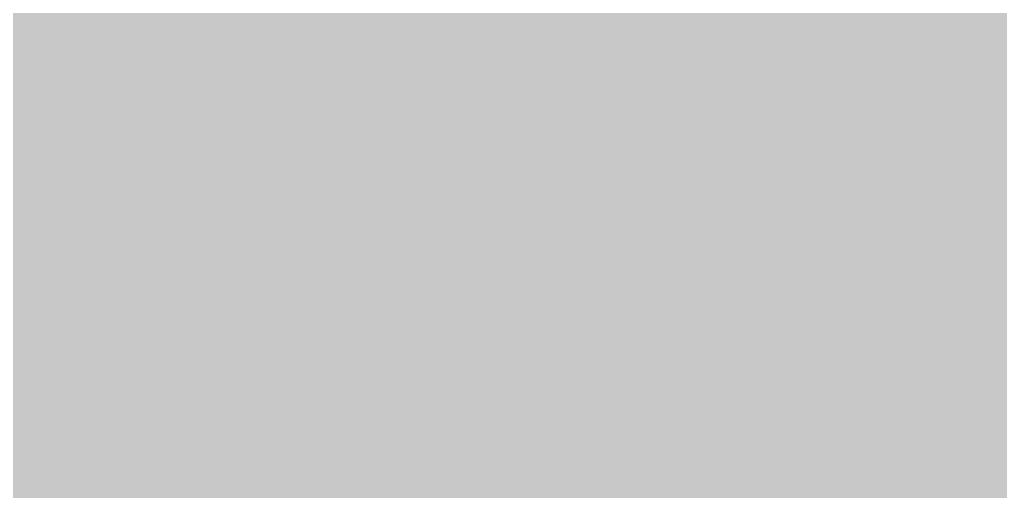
# Model space of a CAD drawing. Extents: x -0.03 to 1.01, y -0.03 to 0.51.
# Drawn here: x 0.1750997 to 0.1751709, y 0.4140407 to 0.4140749 of the extents above; entities that cross this region are included whole.
import ezdxf

# ---------------------------------------------------------------- set-up
doc = ezdxf.new("R2010")
doc.units = 0
doc.layers.get('0').update_dxf_attribs({"linetype": 'CONTINUOUS'})

msp = doc.modelspace()

# ---------------------------------------------------------------- linework, layer by layer
at = {"color": 7, "const_width": 0.039165374}
for points in [[(0.193799386, 0.435291424), (0.195427953, 0.430759441), (0.195427953, 0.430759441), (0.195427953, 0.430759441), (0.195517133, 0.430511299), (0.195603607, 0.430259547), (0.195687374, 0.430004186), (0.195768434, 0.429745215), (0.195846787, 0.429482636), (0.195922433, 0.429216447), (0.195995371, 0.428946648), (0.195995371, 0.428946648), (0.195995371, 0.428946648), (0.195995371, 0.428946648), (0.196062445, 0.429206822), (0.196133128, 0.42946519), (0.19620742, 0.429721755), (0.196285322, 0.429976514), (0.196366833, 0.430229469), (0.196451954, 0.430480619), (0.196540683, 0.430729965), (0.196540683, 0.430729965), (0.198213464, 0.435291424)], [(0.156511855, 0.415041198), (0.155384387, 0.418033044), (0.155384387, 0.418033044), (0.155384387, 0.418033044), (0.155242419, 0.418412627), (0.15511128, 0.418772358), (0.154990968, 0.419112238), (0.154881485, 0.419432266), (0.154782829, 0.419732443), (0.154695002, 0.420012769), (0.154618003, 0.420273243), (0.154618003, 0.420273243), (0.154618003, 0.420273243), (0.154618003, 0.420273243), (0.154555591, 0.419976676), (0.154486262, 0.419680709), (0.154410014, 0.419385345), (0.154326849, 0.419090582), (0.154236766, 0.41879642), (0.154139765, 0.41850286), (0.154035845, 0.418209902), (0.154035845, 0.418209902), (0.152849424, 0.415041198), (0.156511855, 0.415041198)], [(0.161589149, 0.435291424), (0.161589149, 0.434178693), (0.161589149, 0.434178693), (0.161589149, 0.434178693), (0.161851127, 0.434520829)], [(0.182568913, 0.435291424), (0.182568913, 0.434178693), (0.182568913, 0.434178693), (0.182568913, 0.434178693), (0.182830891, 0.434520829)], [(0.17707157, 0.398180751), (0.175944101, 0.401172596), (0.175944101, 0.401172596), (0.175944101, 0.401172596), (0.175802133, 0.401552179), (0.175670994, 0.40191191), (0.175550682, 0.40225179), (0.175441199, 0.402571818), (0.175342544, 0.402871995), (0.175254716, 0.403152321), (0.175177717, 0.403412796), (0.175177717, 0.403412796), (0.175177717, 0.403412796), (0.175177717, 0.403412796), (0.175115305, 0.403116228), (0.175045976, 0.402820262), (0.174969728, 0.402524897), (0.174886563, 0.402230134), (0.17479648, 0.401935972), (0.174699479, 0.401642412), (0.17459556, 0.401349454), (0.17459556, 0.401349454), (0.173409138, 0.398180751), (0.17707157, 0.398180751)], [(0.168361332, 0.407605799), (0.168361332, 0.418430974), (0.169569861, 0.418430974), (0.169569861, 0.417414041), (0.169569861, 0.417414041), (0.169569861, 0.417414041), (0.169694233, 0.417578492), (0.169823116, 0.417730761), (0.169956512, 0.417870849), (0.170094419, 0.417998755), (0.170236837, 0.41811448), (0.170383768, 0.418218023), (0.17053521, 0.418309384), (0.17053521, 0.418309384), (0.17053521, 0.418309384), (0.17053521, 0.418309384), (0.17069357, 0.418388564), (0.170861254, 0.418455563), (0.171038262, 0.41851038), (0.171224594, 0.418553015), (0.171420251, 0.418583469), (0.171625232, 0.418601741), (0.171839536, 0.418607832), (0.171839536, 0.418607832), (0.171839536, 0.418607832), (0.171839536, 0.418607832), (0.172121065, 0.418597305), (0.172392969, 0.418565723), (0.172655248, 0.418513087), (0.172907902, 0.418439396), (0.173150931, 0.418344651), (0.173384336, 0.418228851), (0.173608115, 0.418091996), (0.173608115, 0.418091996), (0.173608115, 0.418091996), (0.173608115, 0.418091996), (0.173819412, 0.417935968), (0.174015369, 0.417762644), (0.174195987, 0.417572025), (0.174361265, 0.417364112), (0.174511203, 0.417138904), (0.174645801, 0.416896401), (0.17476506, 0.416636604), (0.17476506, 0.416636604), (0.17476506, 0.416636604), (0.17476506, 0.416636604), (0.174868678, 0.416364474), (0.174956355, 0.416084976), (0.175028091, 0.415798108), (0.175083885, 0.415503871), (0.175123739, 0.415202265), (0.175147651, 0.414893291), (0.175155621, 0.414576947), (0.175155621, 0.414576947), (0.175155621, 0.414576947), (0.175155621, 0.414576947), (0.175146823, 0.414238646), (0.17512043, 0.41391012), (0.175076441, 0.41359137), (0.175014857, 0.413282395), (0.174935677, 0.412983196), (0.174838901, 0.412693771), (0.17472453, 0.412414122), (0.17472453, 0.412414122), (0.17472453, 0.412414122), (0.17472453, 0.412414122), (0.174593391, 0.412148535), (0.17444631, 0.411901295), (0.174283288, 0.411672402), (0.174104325, 0.411461857), (0.17390942, 0.411269659), (0.173698574, 0.411095809), (0.173471787, 0.410940307), (0.173471787, 0.410940307), (0.173471787, 0.410940307), (0.173471787, 0.410940307), (0.1732353, 0.41080443), (0.172995354, 0.410689457), (0.172751948, 0.410595389), (0.172505084, 0.410522225), (0.172254761, 0.410469964), (0.172000979, 0.410438608), (0.171743738, 0.410428156), (0.171743738, 0.410428156), (0.171743738, 0.410428156), (0.171743738, 0.410428156), (0.17155703, 0.410433871), (0.171375886, 0.410451015), (0.171200307, 0.410479589), (0.171030291, 0.410519593), (0.170865841, 0.410571026), (0.170706954, 0.410633889), (0.170553632, 0.410708181), (0.170553632, 0.410708181), (0.170553632, 0.410708181), (0.170553632, 0.410708181), (0.170406928, 0.410791196), (0.170267893, 0.410880226), (0.170136528, 0.410975272), (0.170012832, 0.411076334), (0.169896807, 0.411183411), (0.169788451, 0.411296504), (0.169687766, 0.411415612), (0.169687766, 0.411415612), (0.169687766, 0.407605799), (0.168361332, 0.407605799)], [(0.165236831, 0.401902135), (0.163917767, 0.401798968), (0.163917767, 0.401798968), (0.163917767, 0.401798968), (0.163864228, 0.402013423), (0.163804674, 0.402210433), (0.163739104, 0.402389998), (0.163667519, 0.402552117), (0.163589918, 0.402696792), (0.163506301, 0.402824021), (0.163416669, 0.402933805), (0.163416669, 0.402933805), (0.163416669, 0.402933805), (0.163416669, 0.402933805), (0.163257858, 0.403084345), (0.163088821, 0.403211725), (0.162909556, 0.403315945), (0.162720066, 0.403397005), (0.162520349, 0.403454905), (0.162310405, 0.403489644), (0.162090235, 0.403501224), (0.162090235, 0.403501224), (0.162090235, 0.403501224), (0.162090235, 0.403501224), (0.161912325, 0.403494006), (0.161740731, 0.40347235), (0.161575453, 0.403436256), (0.161416491, 0.403385725), (0.161263846, 0.403320757), (0.161117517, 0.403241352), (0.160977505, 0.403147509), (0.160977505, 0.403147509), (0.160977505, 0.403147509), (0.160977505, 0.403147509), (0.160803955, 0.403008399), (0.160641234, 0.402852144), (0.160489341, 0.402678745), (0.160348276, 0.402488202), (0.160218039, 0.402280514), (0.160098629, 0.402055682), (0.159990048, 0.401813706), (0.159990048, 0.401813706), (0.159990048, 0.401813706), (0.159990048, 0.401813706), (0.15989395, 0.401547968), (0.159811987, 0.401251851), (0.159744162, 0.400925356), (0.159690473, 0.400568482), (0.15965092, 0.40018123), (0.159625505, 0.399763598), (0.159614225, 0.399315589), (0.159614225, 0.399315589), (0.159614225, 0.399315589), (0.159614225, 0.399315589), (0.159755441, 0.399516358), (0.159905379, 0.399701788), (0.16006404, 0.399871879), (0.160231423, 0.400026629), (0.160407529, 0.40016604), (0.160592358, 0.400290111), (0.160785909, 0.400398843), (0.160785909, 0.400398843), (0.160785909, 0.400398843), (0.160785909, 0.400398843), (0.160985175, 0.400492686), (0.161187147, 0.400572091), (0.161391827, 0.40063706), (0.161599214, 0.40068759), (0.161809308, 0.400723684), (0.162022109, 0.40074534), (0.162237617, 0.400752559), (0.162237617, 0.400752559), (0.162237617, 0.400752559), (0.162237617, 0.400752559), (0.162608552, 0.400732632), (0.162963396, 0.400672852), (0.163302148, 0.400573219), (0.163624808, 0.400433733), (0.163931377, 0.400254394), (0.164221854, 0.400035201), (0.164496239, 0.399776156), (0.164496239, 0.399776156), (0.164496239, 0.399776156), (0.164496239, 0.399776156), (0.164743554, 0.399485528), (0.164952821, 0.399171591), (0.165124039, 0.398834343), (0.165257209, 0.398473784), (0.16535233, 0.398089915), (0.165409403, 0.397682736), (0.165428427, 0.397252247), (0.165428427, 0.397252247), (0.165428427, 0.397252247), (0.165428427, 0.397252247), (0.165419479, 0.396964627), (0.165392635, 0.396682873), (0.165347894, 0.396406984), (0.165285257, 0.39613696), (0.165204723, 0.395872801), (0.165106293, 0.395614507), (0.164989967, 0.395362078), (0.164989967, 0.395362078), (0.164989967, 0.395362078), (0.164989967, 0.395362078), (0.164858001, 0.395120929), (0.164712649, 0.394896473), (0.164553913, 0.39468871), (0.164381793, 0.394497641), (0.164196288, 0.394323264)], [(0.188921046, 0.390745352), (0.188921046, 0.401570526), (0.190129575, 0.401570526), (0.190129575, 0.400553593), (0.190129575, 0.400553593), (0.190129575, 0.400553593), (0.190253947, 0.400718044), (0.19038283, 0.400870313), (0.190516226, 0.401010401), (0.190654133, 0.401138307), (0.190796551, 0.401254032), (0.190943482, 0.401357575), (0.191094924, 0.401448936), (0.191094924, 0.401448936), (0.191094924, 0.401448936), (0.191094924, 0.401448936), (0.191253284, 0.401528116), (0.191420968, 0.401595115), (0.191597976, 0.401649932), (0.191784309, 0.401692567), (0.191979965, 0.401723021), (0.192184946, 0.401741293), (0.192399251, 0.401747384), (0.192399251, 0.401747384), (0.192399251, 0.401747384), (0.192399251, 0.401747384), (0.192680779, 0.401736857), (0.192952683, 0.401705275), (0.193214962, 0.401652639), (0.193467616, 0.401578948), (0.193710646, 0.401484203), (0.19394405, 0.401368403), (0.194167829, 0.401231549), (0.194167829, 0.401231549), (0.194167829, 0.401231549), (0.194167829, 0.401231549), (0.194379126, 0.40107552), (0.194575083, 0.400902196), (0.194755701, 0.400711577)], [(0.189739025, 0.427465464), (0.189739025, 0.438268531), (0.191065459, 0.438268531), (0.191065459, 0.427465464), (0.189739025, 0.427465464)], [(0.160395359, 0.427465464), (0.160395359, 0.435291424)], [(0.181375122, 0.427465464), (0.181375122, 0.435291424)], [(0.195317266, 0.427391773), (0.195339524, 0.427450725), (0.195339524, 0.427450725), (0.192369785, 0.435291424)], [(0.172488015, 0.431378444), (0.172488015, 0.431378444), (0.172488015, 0.431378444), (0.172512679, 0.431976542), (0.17258667, 0.432528621), (0.172709989, 0.433034681), (0.172882636, 0.433494722), (0.173104611, 0.433908744), (0.173375913, 0.434276747), (0.173696543, 0.43459873)], [(0.174909584, 0.433990556), (0.174701445, 0.433823473), (0.174507142, 0.433626012), (0.174507142, 0.433626012), (0.174507142, 0.433626012), (0.174507142, 0.433626012), (0.174333141, 0.433397872), (0.17418591, 0.433138751), (0.174065448, 0.43284865), (0.173971756, 0.432527569), (0.173904833, 0.432175507), (0.173864679, 0.431792465), (0.173851294, 0.431378444)], [(0.162517653, 0.433923482), (0.162337111, 0.433780763), (0.162337111, 0.433780763), (0.162337111, 0.433780763), (0.162337111, 0.433780763), (0.162173863, 0.433607364), (0.16203573, 0.433394563), (0.161922713, 0.43314236), (0.16183481, 0.432850755), (0.161772023, 0.432519748), (0.16173435, 0.432149339), (0.161721793, 0.431739528), (0.161721793, 0.431739528), (0.161721793, 0.427465464), (0.160395359, 0.427465464)], [(0.183497416, 0.433923482), (0.183316874, 0.433780763), (0.183316874, 0.433780763), (0.183316874, 0.433780763), (0.183316874, 0.433780763), (0.183153626, 0.433607364), (0.183015494, 0.433394563), (0.182902476, 0.43314236), (0.182814574, 0.432850755), (0.182751786, 0.432519748), (0.182714113, 0.432149339), (0.182701556, 0.431739528), (0.182701556, 0.431739528), (0.182701556, 0.427465464), (0.181375122, 0.427465464)], [(0.155453415, 0.428394569), (0.155715243, 0.428440588), (0.155963535, 0.428517287), (0.156198293, 0.428624665), (0.156419516, 0.428762722), (0.156627204, 0.428931459), (0.156821356, 0.429130875), (0.156821356, 0.429130875), (0.156821356, 0.429130875), (0.156821356, 0.429130875), (0.156995357, 0.429361723), (0.157142588, 0.429624754), (0.15726305, 0.429919968), (0.157356742, 0.430247365), (0.157423666, 0.430606946), (0.157463819, 0.430998711), (0.157477204, 0.431422658), (0.157477204, 0.431422658), (0.157477204, 0.431422658), (0.157477204, 0.431422658), (0.157463744, 0.43182307), (0.157423365, 0.432194757), (0.157356065, 0.43253772), (0.157261847, 0.432851958), (0.157140708, 0.433137472), (0.15699265, 0.433394262), (0.156817672, 0.433622328), (0.156817672, 0.433622328), (0.156817672, 0.433622328), (0.156817672, 0.433622328), (0.156622692, 0.433820766)], [(0.173851294, 0.431378444), (0.173864679, 0.430964347), (0.173904833, 0.430581079), (0.173971756, 0.430228642), (0.174065448, 0.429907034), (0.17418591, 0.429616257), (0.174333141, 0.429356309), (0.174507142, 0.42912719), (0.174507142, 0.42912719), (0.174507142, 0.42912719), (0.174507142, 0.42912719), (0.174701445, 0.428928752), (0.174909584, 0.428760842), (0.175131558, 0.428623461), (0.175367369, 0.42851661), (0.175617015, 0.428440287), (0.175880497, 0.428394494), (0.176157815, 0.428379229), (0.176157815, 0.428379229), (0.176157815, 0.428379229), (0.176157815, 0.428379229), (0.176433178, 0.428394569), (0.176695006, 0.428440588), (0.176943299, 0.428517287), (0.177178056, 0.428624665), (0.177399279, 0.428762722), (0.177606967, 0.428931459), (0.177801119, 0.429130875), (0.177801119, 0.429130875), (0.177801119, 0.429130875), (0.177801119, 0.429130875), (0.17797512, 0.429361723), (0.178122351, 0.429624754), (0.178242813, 0.429919968), (0.178336506, 0.430247365), (0.178403429, 0.430606946), (0.178443583, 0.430998711), (0.178456967, 0.431422658), (0.178456967, 0.431422658), (0.178456967, 0.431422658), (0.178456967, 0.431422658), (0.178443508, 0.43182307), (0.178403128, 0.432194757), (0.178335829, 0.43253772), (0.17824161, 0.432851958), (0.178120471, 0.433137472), (0.177972413, 0.433394262), (0.177797435, 0.433622328), (0.177797435, 0.433622328), (0.177797435, 0.433622328), (0.177797435, 0.433622328), (0.177602455, 0.433820766)], [(0.166643885, 0.433726021), (0.166681182, 0.43356706), (0.166681182, 0.43356706), (0.166681182, 0.43356706), (0.166681182, 0.43356706), (0.166700732, 0.433450508), (0.166717275, 0.433311398), (0.16673081, 0.433149729), (0.166741337, 0.432965502), (0.166748857, 0.432758717), (0.166753369, 0.432529373), (0.166754873, 0.432277471), (0.166754873, 0.432277471), (0.166754873, 0.427465464), (0.165428439, 0.427465464), (0.165428439, 0.432225888), (0.165428439, 0.432225888), (0.165428439, 0.432225888), (0.16542528, 0.43244914), (0.165415806, 0.4326557), (0.165400015, 0.432845567), (0.165377908, 0.43301874), (0.165349484, 0.43317522), (0.165314744, 0.433315007), (0.165273688, 0.433438101), (0.165273688, 0.433438101), (0.165273688, 0.433438101), (0.165273688, 0.433438101), (0.165224586, 0.433549539), (0.165165708, 0.433654361), (0.165097056, 0.433752565)], [(0.187623648, 0.433726021), (0.187660945, 0.43356706), (0.187660945, 0.43356706), (0.187660945, 0.43356706), (0.187660945, 0.43356706), (0.187680496, 0.433450508), (0.187697038, 0.433311398), (0.187710573, 0.433149729), (0.187721101, 0.432965502), (0.18772862, 0.432758717), (0.187733132, 0.432529373), (0.187734636, 0.432277471), (0.187734636, 0.432277471), (0.187734636, 0.427465464), (0.186408202, 0.427465464), (0.186408202, 0.432225888), (0.186408202, 0.432225888), (0.186408202, 0.432225888), (0.186405044, 0.43244914), (0.186395569, 0.4326557), (0.186379778, 0.432845567), (0.186357671, 0.43301874), (0.186329247, 0.43317522), (0.186294508, 0.433315007), (0.186253451, 0.433438101), (0.186253451, 0.433438101), (0.186253451, 0.433438101), (0.186253451, 0.433438101), (0.186204349, 0.433549539), (0.186145472, 0.433654361), (0.186076819, 0.433752565)], [(0.15831788, 0.433740684), (0.158506018, 0.433356214), (0.158652346, 0.432938808), (0.158756867, 0.432488467), (0.158819579, 0.432005191), (0.158840483, 0.43148898), (0.158840483, 0.43148898), (0.158840483, 0.43148898), (0.158840483, 0.43148898), (0.158831234, 0.431070521), (0.158803488, 0.430678381), (0.158757243, 0.430312559), (0.1586925, 0.429973055), (0.15860926, 0.429659869), (0.158507521, 0.429373002), (0.158387285, 0.429112452), (0.158387285, 0.429112452), (0.158387285, 0.429112452), (0.158387285, 0.429112452), (0.158249378, 0.428872957), (0.158094628, 0.428649253), (0.157923033, 0.42844134), (0.157734595, 0.428249218), (0.157529314, 0.428072886), (0.157307189, 0.427912345), (0.15706822, 0.427767596), (0.15706822, 0.427767596), (0.15706822, 0.427767596), (0.15706822, 0.427767596), (0.156817596, 0.427640517), (0.156560506, 0.427532988), (0.156296949, 0.427445011), (0.156026925, 0.427376583), (0.155750434, 0.427327707), (0.155467476, 0.427298381)], [(0.179297644, 0.433740684), (0.179485781, 0.433356214), (0.17963211, 0.432938808), (0.17973663, 0.432488467), (0.179799343, 0.432005191), (0.179820247, 0.43148898), (0.179820247, 0.43148898), (0.179820247, 0.43148898), (0.179820247, 0.43148898), (0.179810998, 0.431070521), (0.179783251, 0.430678381), (0.179737006, 0.430312559), (0.179672264, 0.429973055), (0.179589023, 0.429659869), (0.179487285, 0.429373002), (0.179367048, 0.429112452), (0.179367048, 0.429112452), (0.179367048, 0.429112452), (0.179367048, 0.429112452), (0.179229141, 0.428872957), (0.179074391, 0.428649253), (0.178902797, 0.42844134), (0.178714359, 0.428249218), (0.178509077, 0.428072886), (0.178286952, 0.427912345), (0.178047984, 0.427767596), (0.178047984, 0.427767596), (0.178047984, 0.427767596), (0.178047984, 0.427767596), (0.17779736, 0.427640517), (0.177540269, 0.427532988), (0.177276712, 0.427445011), (0.177006688, 0.427376583), (0.176730197, 0.427327707), (0.17644724, 0.427298381), (0.176157815, 0.427288606), (0.176157815, 0.427288606), (0.176157815, 0.427288606), (0.176157815, 0.427288606), (0.175701158, 0.427310111), (0.175270217, 0.427374628), (0.174864993, 0.427482157), (0.174485486, 0.427632696), (0.174131695, 0.427826248), (0.173803621, 0.42806281), (0.173501263, 0.428342384), (0.173501263, 0.428342384), (0.173501263, 0.428342384), (0.173501263, 0.428342384), (0.173232442, 0.428662412), (0.173004978, 0.429020339), (0.172818871, 0.429416164), (0.172674122, 0.429849886), (0.172570729, 0.430321507), (0.172508693, 0.430831026), (0.172488015, 0.431378444)], [(0.193062479, 0.424451511), (0.192915097, 0.425696885), (0.192915097, 0.425696885), (0.192915097, 0.425696885), (0.193037063, 0.425665604), (0.193154517, 0.425639135), (0.193267459, 0.425617479), (0.19337589, 0.425600636), (0.193479809, 0.425588605), (0.193579216, 0.425581386), (0.193674112, 0.42557898), (0.193674112, 0.42557898), (0.193674112, 0.42557898), (0.193674112, 0.42557898), (0.19379683, 0.425581988), (0.193912329, 0.425591011), (0.194020609, 0.42560605), (0.194121671, 0.425627104), (0.194215514, 0.425654174), (0.194302138, 0.42568726), (0.194381544, 0.425726361), (0.194381544, 0.425726361), (0.194381544, 0.425726361), (0.194381544, 0.425726361), (0.194455385, 0.425770877), (0.194525316, 0.425820204), (0.194591337, 0.425874344), (0.194653447, 0.425933297), (0.194711648, 0.425997062), (0.194765939, 0.42606564)], [(0.190696242, 0.394114825), (0.190572547, 0.394215886), (0.190456521, 0.394322963), (0.190348166, 0.394436056), (0.19024748, 0.394555165), (0.19024748, 0.394555165), (0.19024748, 0.390745352)], [(0.142751908, 0.427594723), (0.142820109, 0.427465464), (0.142820109, 0.427465464), (0.141434723, 0.427465464)], [(0.195007915, 0.424595208), (0.194873768, 0.424514073), (0.194732402, 0.42444542), (0.194583817, 0.42438925), (0.194428014, 0.424345562), (0.194264992, 0.424314356), (0.194094751, 0.424295632), (0.193917292, 0.424289391), (0.193917292, 0.424289391), (0.193917292, 0.424289391), (0.193917292, 0.424289391), (0.193806004, 0.4242927), (0.193691106, 0.424302625), (0.193572599, 0.424319168), (0.193450483, 0.424342328), (0.193324758, 0.424372105), (0.193195423, 0.4244085), (0.193062479, 0.424451511)], [(0.149732304, 0.410605014), (0.153881095, 0.421408081), (0.155421232, 0.421408081), (0.159842678, 0.410605014), (0.158214112, 0.410605014), (0.156954, 0.413876884), (0.152436756, 0.413876884), (0.151250334, 0.410605014), (0.149732304, 0.410605014)], [(0.176260983, 0.414517994), (0.176260983, 0.414517994), (0.176260983, 0.414517994), (0.176285647, 0.415116092), (0.176359638, 0.415668172), (0.176482957, 0.416174232), (0.176655604, 0.416634273), (0.176877579, 0.417048294), (0.177148881, 0.417416297), (0.177469511, 0.417738281), (0.177469511, 0.417738281), (0.177469511, 0.417738281), (0.177469511, 0.417738281), (0.177766982, 0.417968978), (0.178082498, 0.418164183), (0.178416062, 0.418323897), (0.178767672, 0.418448118), (0.179137329, 0.418536848), (0.179525033, 0.418590086), (0.179930783, 0.418607832), (0.179930783, 0.418607832), (0.179930783, 0.418607832), (0.179930783, 0.418607832), (0.180379846, 0.418586251), (0.180804846, 0.418521508), (0.181205784, 0.418413604), (0.18158266, 0.418262538), (0.181935473, 0.41806831), (0.182264224, 0.417830921), (0.182568913, 0.417550369), (0.182568913, 0.417550369), (0.182568913, 0.417550369), (0.182568913, 0.417550369), (0.182840667, 0.417231769), (0.183070612, 0.416880234), (0.183258749, 0.416495764), (0.183405078, 0.416078358), (0.183509598, 0.415628018), (0.183572311, 0.415144741), (0.183593215, 0.41462853), (0.183593215, 0.41462853), (0.183593215, 0.41462853), (0.183593215, 0.41462853), (0.183583966, 0.414210072), (0.183556219, 0.413817932), (0.183509974, 0.41345211), (0.183445232, 0.413112606), (0.183361991, 0.41279942), (0.183260253, 0.412512552), (0.183140017, 0.412252003), (0.183140017, 0.412252003), (0.183140017, 0.412252003), (0.183140017, 0.412252003), (0.18300211, 0.412012508), (0.182847359, 0.411788803), (0.182675765, 0.41158089), (0.182487327, 0.411388768), (0.182282045, 0.411212436), (0.18205992, 0.411051896), (0.181820952, 0.410907146), (0.181820952, 0.410907146), (0.181820952, 0.410907146), (0.181820952, 0.410907146), (0.181570328, 0.410780067), (0.181313237, 0.410672539), (0.18104968, 0.410584561), (0.180779656, 0.410516134), (0.180503165, 0.410467257), (0.180220208, 0.410437931), (0.179930783, 0.410428156), (0.179930783, 0.410428156), (0.179930783, 0.410428156), (0.179930783, 0.410428156), (0.179474126, 0.410449662), (0.179043185, 0.410514179), (0.178637961, 0.410621707), (0.178258454, 0.410772247), (0.177904663, 0.410965798), (0.177576589, 0.41120236), (0.177274231, 0.411481934), (0.177274231, 0.411481934), (0.177274231, 0.411481934), (0.177274231, 0.411481934), (0.17700541, 0.411801963), (0.176777946, 0.412159889), (0.176591839, 0.412555714), (0.17644709, 0.412989437), (0.176343697, 0.413461058), (0.176281661, 0.413970577), (0.176260983, 0.414517994)], [(0.160284823, 0.412941011), (0.161596519, 0.413147346), (0.161596519, 0.413147346), (0.161596519, 0.413147346), (0.161636146, 0.412929582), (0.161691866, 0.412726857), (0.161763677, 0.412539171), (0.161851579, 0.412366524), (0.161955573, 0.412208916), (0.162075659, 0.412066347), (0.162211837, 0.411938817), (0.162211837, 0.411938817), (0.162211837, 0.411938817), (0.162211837, 0.411938817), (0.162364256, 0.411827378), (0.162533068, 0.411733084), (0.162718273, 0.411655935), (0.16291987, 0.411595929), (0.163137859, 0.411553068), (0.163372241, 0.411527352), (0.163623015, 0.411518779), (0.163623015, 0.411518779), (0.163623015, 0.411518779), (0.163623015, 0.411518779), (0.163874466, 0.411526374), (0.164106667, 0.411549158), (0.164319619, 0.411587131), (0.16451332, 0.411640294), (0.164687772, 0.411708646), (0.164842973, 0.411792187), (0.164978925, 0.411890918), (0.164978925, 0.411890918), (0.164978925, 0.411890918), (0.164978925, 0.411890918), (0.165096229, 0.411999875), (0.165195486, 0.412114096), (0.165276696, 0.41223358), (0.16533986, 0.412358328), (0.165384977, 0.412488339), (0.165412047, 0.412623615), (0.16542107, 0.412764154), (0.16542107, 0.412764154), (0.16542107, 0.412764154), (0.16542107, 0.412764154), (0.165413099, 0.412888676), (0.165389187, 0.413005378), (0.165349334, 0.41311426), (0.16529354, 0.413215322), (0.165221804, 0.413308563), (0.165134127, 0.413393984), (0.165030509, 0.413471585), (0.165030509, 0.413471585), (0.165030509, 0.413471585), (0.165030509, 0.413471585), (0.164936064, 0.413524071), (0.164808534, 0.413580467), (0.164647918, 0.413640773), (0.164454217, 0.413704989), (0.16422743, 0.413773116), (0.163967557, 0.413845152), (0.163674599, 0.413921099), (0.163674599, 0.413921099), (0.163674599, 0.413921099), (0.163674599, 0.413921099), (0.163275992, 0.414024341), (0.162913929, 0.414123523), (0.162588412, 0.414218644), (0.162299439, 0.414309705), (0.16204701, 0.414396705), (0.161831126, 0.414479645), (0.161651787, 0.414558524), (0.161651787, 0.414558524), (0.161651787, 0.414558524), (0.161651787, 0.414558524), (0.161496284, 0.414639584), (0.161351911, 0.414729065), (0.161218666, 0.414826969), (0.16109655, 0.414933294), (0.160985562, 0.415048041), (0.160885704, 0.41517121), (0.160796974, 0.415302801), (0.160796974, 0.415302801), (0.160796974, 0.415302801), (0.160796974, 0.415302801), (0.160719749, 0.415440632), (0.160654405, 0.415582525), (0.160600941, 0.415728478), (0.160559359, 0.415878491), (0.160529657, 0.416032565), (0.160511836, 0.416190699), (0.160505895, 0.416352894), (0.160505895, 0.416352894), (0.160505895, 0.416352894), (0.160505895, 0.416352894), (0.160510783, 0.416500802), (0.160525446, 0.416645552), (0.160549884, 0.416787143), (0.160584098, 0.416925577), (0.160628087, 0.417060852), (0.160681851, 0.417192969), (0.16074539, 0.417321928), (0.16074539, 0.417321928), (0.16074539, 0.417321928), (0.16074539, 0.417321928), (0.160817352, 0.417446225), (0.160896381, 0.417564355), (0.160982479, 0.41767632), (0.161075645, 0.417782119), (0.16117588, 0.417881752), (0.161283183, 0.417975219), (0.161397554, 0.41806252), (0.161397554, 0.41806252), (0.161397554, 0.41806252), (0.161397554, 0.41806252), (0.16149057, 0.41812636), (0.161592759, 0.418187343), (0.161704122, 0.418245469), (0.161824659, 0.418300737), (0.16195437, 0.418353148), (0.162093255, 0.418402701), (0.162241313, 0.418449397), (0.162241313, 0.418449397), (0.162241313, 0.418449397), (0.162241313, 0.418449397), (0.162395537, 0.418491431), (0.16255292, 0.418526998), (0.16271346, 0.418556098), (0.162877159, 0.418578732), (0.163044016, 0.418594898), (0.163214031, 0.418604598), (0.163387205, 0.418607832), (0.163387205, 0.418607832), (0.163387205, 0.418607832), (0.163387205, 0.418607832), (0.163645799, 0.418602418), (0.16389522, 0.418586176), (0.164135467, 0.418559106), (0.16436654, 0.418521208), (0.164588439, 0.418472481), (0.164801165, 0.418412927), (0.165004717, 0.418342545), (0.165004717, 0.418342545), (0.165004717, 0.418342545), (0.165004717, 0.418342545), (0.165196238, 0.418262914), (0.16537287, 0.418175613), (0.165534614, 0.418080642), (0.165681469, 0.417978001), (0.165813436, 0.417867691), (0.165930514, 0.41774971), (0.166032703, 0.41762406), (0.166032703, 0.41762406), (0.166032703, 0.41762406), (0.166032703, 0.41762406), (0.166123238, 0.417488334), (0.16620535, 0.417340125), (0.166279041, 0.417179434), (0.16634431, 0.417006261), (0.166401157, 0.416820605), (0.166449583, 0.416622467), (0.166489586, 0.416411847), (0.166489586, 0.416411847), (0.165192629, 0.416234989), (0.165192629, 0.416234989), (0.165192629, 0.416234989), (0.16516052, 0.416402222), (0.165114727, 0.416558627), (0.165055248, 0.416704204), (0.164982084, 0.416838953), (0.164895234, 0.416962873), (0.164794698, 0.417075966), (0.164680478, 0.417178231), (0.164680478, 0.417178231), (0.164680478, 0.417178231), (0.164680478, 0.417178231), (0.164552271, 0.417268164), (0.164409777, 0.417344261), (0.164252996, 0.417406522), (0.164081928, 0.417454947), (0.163896573, 0.417489537), (0.163696931, 0.41751029), (0.163483003, 0.417517208), (0.163483003, 0.417517208), (0.163483003, 0.417517208), (0.163483003, 0.417517208), (0.163232604, 0.417511042), (0.163003561, 0.417492545), (0.162795874, 0.417461715), (0.162609541, 0.417418553), (0.162444564, 0.417363059), (0.162300942, 0.417295234), (0.162178676, 0.417215076), (0.162178676, 0.417215076), (0.162178676, 0.417215076), (0.162178676, 0.417215076), (0.162075058, 0.417126647), (0.161987381, 0.417034007), (0.161915645, 0.416937157), (0.161859851, 0.416836095), (0.161819997, 0.416730823), (0.161796085, 0.416621339), (0.161788115, 0.416507645), (0.161788115, 0.416507645), (0.161788115, 0.416507645), (0.161788115, 0.416507645), (0.161791423, 0.416435007), (0.161801349, 0.416364474), (0.161817892, 0.416296047), (0.161841052, 0.416229725), (0.161870829, 0.416165509), (0.161907223, 0.416103398), (0.161950235, 0.416043393), (0.161950235, 0.416043393), (0.161950235, 0.416043393), (0.161950235, 0.416043393), (0.162000314, 0.415983839), (0.162057913, 0.415927292), (0.162123032, 0.415873754), (0.16219567, 0.415823223), (0.162275827, 0.4157757), (0.162363504, 0.415731185), (0.162458701, 0.415689677), (0.162458701, 0.415689677), (0.162458701, 0.415689677), (0.162458701, 0.415689677), (0.162531339, 0.415664713), (0.162635559, 0.415631928), (0.16277136, 0.415591323), (0.162938744, 0.415542897), (0.163137709, 0.415486652), (0.163368256, 0.415422586), (0.163630384, 0.4153507), (0.163630384, 0.4153507), (0.163630384, 0.4153507), (0.163630384, 0.4153507), (0.164015155, 0.415246104), (0.164365186, 0.415147073), (0.164680478, 0.415053606), (0.164961029, 0.414965703), (0.16520684, 0.414883365), (0.165417912, 0.414806591), (0.165594243, 0.414735382), (0.165594243, 0.414735382), (0.165594243, 0.414735382), (0.165594243, 0.414735382), (0.165748317, 0.414662518), (0.165892616, 0.414580781), (0.166027139, 0.414490172), (0.166151887, 0.414390689), (0.16626686, 0.414282334), (0.166372057, 0.414165105), (0.166467479, 0.414039004), (0.166467479, 0.414039004), (0.166467479, 0.414039004), (0.166467479, 0.414039004), (0.166551547, 0.413903954), (0.166622681, 0.413759881), (0.166680881, 0.413606785), (0.166726149, 0.413444665), (0.166758482, 0.413273522), (0.166777883, 0.413093356), (0.166784349, 0.412904166), (0.166784349, 0.412904166), (0.166784349, 0.412904166), (0.166784349, 0.412904166), (0.166776454, 0.412716255), (0.166752768, 0.412531501), (0.16671329, 0.412349906), (0.166658022, 0.412171469), (0.166586963, 0.41199619), (0.166500113, 0.41182407), (0.166397473, 0.411655107), (0.166397473, 0.411655107), (0.166397473, 0.411655107), (0.166397473, 0.411655107), (0.166279943, 0.411493138), (0.166148428, 0.411341997), (0.166002926, 0.411201684), (0.165843438, 0.411072198), (0.165669964, 0.410953541), (0.165482504, 0.410845712), (0.165281058, 0.410748711), (0.165281058, 0.410748711), (0.165281058, 0.410748711), (0.165281058, 0.410748711), (0.165068708, 0.410663666), (0.164848538, 0.410591704), (0.164620548, 0.410532827), (0.164384737, 0.410487033), (0.164141106, 0.410454324), (0.163889655, 0.410434698), (0.163630384, 0.410428156), (0.163630384, 0.410428156), (0.163630384, 0.410428156), (0.163630384, 0.410428156), (0.163209369, 0.410441089), (0.162817981, 0.41047989), (0.162456219, 0.410544557), (0.162124085, 0.410635092), (0.161821576, 0.410751493), (0.161548695, 0.410893761), (0.16130544, 0.411061897), (0.16130544, 0.411061897), (0.16130544, 0.411061897), (0.16130544, 0.411061897), (0.161088804, 0.411255448), (0.16089578, 0.411473963), (0.160726366, 0.411717444), (0.160580564, 0.411985889), (0.160458372, 0.412279298), (0.160359792, 0.412597673), (0.160284823, 0.412941011)], [(0.184617517, 0.412941011), (0.185929212, 0.413147346), (0.185929212, 0.413147346), (0.185929212, 0.413147346), (0.18596884, 0.412929582), (0.186024559, 0.412726857), (0.18609637, 0.412539171), (0.186184273, 0.412366524), (0.186288267, 0.412208916), (0.186408353, 0.412066347), (0.18654453, 0.411938817), (0.18654453, 0.411938817), (0.18654453, 0.411938817), (0.18654453, 0.411938817), (0.18669695, 0.411827378), (0.186865762, 0.411733084), (0.187050966, 0.411655935), (0.187252563, 0.411595929), (0.187470553, 0.411553068), (0.187704934, 0.411527352), (0.187955709, 0.411518779), (0.187955709, 0.411518779), (0.187955709, 0.411518779), (0.187955709, 0.411518779), (0.18820716, 0.411526374), (0.188439361, 0.411549158), (0.188652312, 0.411587131), (0.188846013, 0.411640294), (0.189020465, 0.411708646), (0.189175667, 0.411792187), (0.189311619, 0.411890918), (0.189311619, 0.411890918), (0.189311619, 0.411890918), (0.189311619, 0.411890918), (0.189428923, 0.411999875), (0.189528179, 0.412114096), (0.18960939, 0.41223358), (0.189672553, 0.412358328), (0.18971767, 0.412488339), (0.18974474, 0.412623615), (0.189753763, 0.412764154), (0.189753763, 0.412764154), (0.189753763, 0.412764154), (0.189753763, 0.412764154), (0.189745793, 0.412888676), (0.189721881, 0.413005378), (0.189682028, 0.41311426), (0.189626233, 0.413215322), (0.189554498, 0.413308563), (0.189466821, 0.413393984), (0.189363202, 0.413471585), (0.189363202, 0.413471585), (0.189363202, 0.413471585), (0.189363202, 0.413471585), (0.189268758, 0.413524071), (0.189141228, 0.413580467), (0.188980612, 0.413640773), (0.18878691, 0.413704989), (0.188560123, 0.413773116), (0.188300251, 0.413845152), (0.188007292, 0.413921099), (0.188007292, 0.413921099), (0.188007292, 0.413921099), (0.188007292, 0.413921099), (0.187608685, 0.414024341), (0.187246623, 0.414123523), (0.186921105, 0.414218644), (0.186632132, 0.414309705), (0.186379704, 0.414396705), (0.18616382, 0.414479645), (0.18598448, 0.414558524), (0.18598448, 0.414558524), (0.18598448, 0.414558524), (0.18598448, 0.414558524), (0.185828978, 0.414639584), (0.185684604, 0.414729065), (0.185551359, 0.414826969), (0.185429243, 0.414933294), (0.185318256, 0.415048041), (0.185218397, 0.41517121), (0.185129667, 0.415302801), (0.185129667, 0.415302801), (0.185129667, 0.415302801), (0.185129667, 0.415302801), (0.185052442, 0.415440632), (0.184987098, 0.415582525), (0.184933635, 0.415728478), (0.184892052, 0.415878491), (0.18486235, 0.416032565), (0.184844529, 0.416190699), (0.184838589, 0.416352894), (0.184838589, 0.416352894), (0.184838589, 0.416352894), (0.184838589, 0.416352894), (0.184843477, 0.416500802), (0.184858139, 0.416645552), (0.184882578, 0.416787143), (0.184916791, 0.416925577), (0.18496078, 0.417060852), (0.185014544, 0.417192969), (0.185078084, 0.417321928), (0.185078084, 0.417321928), (0.185078084, 0.417321928), (0.185078084, 0.417321928), (0.185150045, 0.417446225), (0.185229075, 0.417564355), (0.185315173, 0.41767632), (0.185408339, 0.417782119), (0.185508573, 0.417881752), (0.185615876, 0.417975219), (0.185730247, 0.41806252), (0.185730247, 0.41806252), (0.185730247, 0.41806252), (0.185730247, 0.41806252), (0.185823263, 0.41812636), (0.185925453, 0.418187343), (0.186036816, 0.418245469), (0.186157353, 0.418300737), (0.186287064, 0.418353148), (0.186425948, 0.418402701), (0.186574007, 0.418449397), (0.186574007, 0.418449397), (0.186574007, 0.418449397), (0.186574007, 0.418449397), (0.186728231, 0.418491431), (0.186885613, 0.418526998), (0.187046154, 0.418556098), (0.187209853, 0.418578732), (0.18737671, 0.418594898), (0.187546725, 0.418604598), (0.187719898, 0.418607832), (0.187719898, 0.418607832), (0.187719898, 0.418607832), (0.187719898, 0.418607832), (0.187978493, 0.418602418), (0.188227913, 0.418586176), (0.18846816, 0.418559106), (0.188699233, 0.418521208), (0.188921133, 0.418472481), (0.189133859, 0.418412927), (0.189337411, 0.418342545), (0.189337411, 0.418342545), (0.189337411, 0.418342545), (0.189337411, 0.418342545), (0.189528931, 0.418262914), (0.189705564, 0.418175613), (0.189867307, 0.418080642), (0.190014163, 0.417978001), (0.190146129, 0.417867691), (0.190263207, 0.41774971), (0.190365397, 0.41762406), (0.190365397, 0.41762406), (0.190365397, 0.41762406), (0.190365397, 0.41762406), (0.190455931, 0.417488334), (0.190538044, 0.417340125), (0.190611735, 0.417179434), (0.190677004, 0.417006261), (0.190733851, 0.416820605), (0.190782276, 0.416622467), (0.19082228, 0.416411847), (0.19082228, 0.416411847), (0.189525322, 0.416234989), (0.189525322, 0.416234989), (0.189525322, 0.416234989), (0.189493214, 0.416402222), (0.18944742, 0.416558627), (0.189387941, 0.416704204), (0.189314777, 0.416838953), (0.189227927, 0.416962873), (0.189127392, 0.417075966), (0.189013171, 0.417178231), (0.189013171, 0.417178231), (0.189013171, 0.417178231), (0.189013171, 0.417178231), (0.188884964, 0.417268164), (0.18874247, 0.417344261), (0.18858569, 0.417406522), (0.188414622, 0.417454947), (0.188229267, 0.417489537), (0.188029625, 0.41751029), (0.187815696, 0.417517208), (0.187815696, 0.417517208), (0.187815696, 0.417517208), (0.187815696, 0.417517208), (0.187565298, 0.417511042), (0.187336255, 0.417492545), (0.187128567, 0.417461715), (0.186942235, 0.417418553), (0.186777258, 0.417363059), (0.186633636, 0.417295234), (0.186511369, 0.417215076), (0.186511369, 0.417215076), (0.186511369, 0.417215076), (0.186511369, 0.417215076), (0.186407751, 0.417126647), (0.186320074, 0.417034007), (0.186248338, 0.416937157), (0.186192544, 0.416836095), (0.186152691, 0.416730823), (0.186128779, 0.416621339), (0.186120808, 0.416507645), (0.186120808, 0.416507645), (0.186120808, 0.416507645), (0.186120808, 0.416507645), (0.186124117, 0.416435007), (0.186134043, 0.416364474), (0.186150585, 0.416296047), (0.186173745, 0.416229725), (0.186203522, 0.416165509), (0.186239917, 0.416103398), (0.186282928, 0.416043393), (0.186282928, 0.416043393), (0.186282928, 0.416043393), (0.186282928, 0.416043393), (0.186333008, 0.415983839), (0.186390607, 0.415927292), (0.186455725, 0.415873754), (0.186528363, 0.415823223), (0.186608521, 0.4157757), (0.186696198, 0.415731185), (0.186791394, 0.415689677), (0.186791394, 0.415689677), (0.186791394, 0.415689677), (0.186791394, 0.415689677), (0.186864032, 0.415664713), (0.186968252, 0.415631928), (0.187104054, 0.415591323), (0.187271437, 0.415542897), (0.187470402, 0.415486652), (0.187700949, 0.415422586), (0.187963078, 0.4153507), (0.187963078, 0.4153507), (0.187963078, 0.4153507), (0.187963078, 0.4153507), (0.188347849, 0.415246104), (0.18869788, 0.415147073), (0.189013171, 0.415053606), (0.189293722, 0.414965703), (0.189539534, 0.414883365), (0.189750605, 0.414806591), (0.189926937, 0.414735382), (0.189926937, 0.414735382), (0.189926937, 0.414735382), (0.189926937, 0.414735382), (0.190081011, 0.414662518), (0.190225309, 0.414580781), (0.190359832, 0.414490172), (0.19048458, 0.414390689), (0.190599553, 0.414282334), (0.19070475, 0.414165105), (0.190800172, 0.414039004), (0.190800172, 0.414039004), (0.190800172, 0.414039004), (0.190800172, 0.414039004), (0.19088424, 0.413903954), (0.190955374, 0.413759881), (0.191013575, 0.413606785), (0.191058842, 0.413444665), (0.191091176, 0.413273522), (0.191110576, 0.413093356), (0.191117043, 0.412904166), (0.191117043, 0.412904166), (0.191117043, 0.412904166), (0.191117043, 0.412904166), (0.191109147, 0.412716255), (0.191085461, 0.412531501), (0.191045984, 0.412349906), (0.190990716, 0.412171469), (0.190919657, 0.41199619), (0.190832807, 0.41182407), (0.190730166, 0.411655107), (0.190730166, 0.411655107), (0.190730166, 0.411655107), (0.190730166, 0.411655107), (0.190612637, 0.411493138), (0.190481121, 0.411341997), (0.19033562, 0.411201684), (0.190176132, 0.411072198), (0.190002658, 0.410953541), (0.189815198, 0.410845712), (0.189613751, 0.410748711), (0.189613751, 0.410748711), (0.189613751, 0.410748711), (0.189613751, 0.410748711), (0.189401401, 0.410663666), (0.189181231, 0.410591704), (0.188953241, 0.410532827), (0.188717431, 0.410487033), (0.1884738, 0.410454324), (0.188222349, 0.410434698), (0.187963078, 0.410428156), (0.187963078, 0.410428156), (0.187963078, 0.410428156), (0.187963078, 0.410428156), (0.187542063, 0.410441089), (0.187150674, 0.41047989), (0.186788913, 0.410544557), (0.186456778, 0.410635092), (0.18615427, 0.410751493), (0.185881389, 0.410893761), (0.185638134, 0.411061897), (0.185638134, 0.411061897), (0.185638134, 0.411061897), (0.185638134, 0.411061897), (0.185421498, 0.411255448), (0.185228473, 0.411473963), (0.18505906, 0.411717444), (0.184913257, 0.411985889), (0.184791066, 0.412279298), (0.184692486, 0.412597673), (0.184617517, 0.412941011)], [(0.195057544, 0.410514479), (0.194639537, 0.410622384), (0.194250555, 0.41077345), (0.193890598, 0.410967678), (0.193559666, 0.411205067), (0.19325776, 0.411485619), (0.19325776, 0.411485619), (0.19325776, 0.411485619), (0.19325776, 0.411485619), (0.192990894, 0.411805121), (0.192765084, 0.412159363), (0.192580331, 0.412548345), (0.192436634, 0.412972067), (0.192333993, 0.413430529), (0.192272409, 0.41392373), (0.192251881, 0.414451672), (0.192251881, 0.414451672), (0.192251881, 0.414451672), (0.192251881, 0.414451672), (0.192272634, 0.414997886), (0.192334896, 0.415508007), (0.192438664, 0.415982034), (0.19258394, 0.416419968), (0.192770724, 0.416821808), (0.192999015, 0.417187555), (0.193268813, 0.417517208), (0.193268813, 0.417517208), (0.193268813, 0.417517208), (0.193268813, 0.417517208), (0.193571697, 0.417806557), (0.193899245, 0.418051391), (0.194251457, 0.41825171), (0.194628333, 0.418407513), (0.195029872, 0.418518801)], [(0.169562491, 0.414473779), (0.169574974, 0.414058254), (0.169612421, 0.413674911), (0.169674832, 0.413323752), (0.169762209, 0.413004776), (0.169874549, 0.412717984), (0.170011855, 0.412463375), (0.170174125, 0.412240949), (0.170174125, 0.412240949), (0.170174125, 0.412240949), (0.170174125, 0.412240949), (0.170354141, 0.412049353), (0.170544684, 0.411887233), (0.170745755, 0.41175459), (0.170957353, 0.411651423), (0.171179478, 0.411577732), (0.17141213, 0.411533518), (0.171655309, 0.411518779), (0.171655309, 0.411518779), (0.171655309, 0.411518779), (0.171655309, 0.411518779), (0.171902775, 0.411534044), (0.172139864, 0.411579837), (0.172366576, 0.41165616), (0.172582911, 0.411763012), (0.172788869, 0.411900392), (0.17298445, 0.412068302), (0.173169655, 0.412266741), (0.173169655, 0.412266741), (0.173169655, 0.412266741), (0.173169655, 0.412266741), (0.173336813, 0.412497212), (0.173478254, 0.412761221), (0.173593978, 0.413058766), (0.173683986, 0.413389848), (0.173748278, 0.413754467), (0.173786853, 0.414152623), (0.173799711, 0.414584316), (0.173799711, 0.414584316), (0.173799711, 0.414584316), (0.173799711, 0.414584316), (0.173787153, 0.414996382), (0.173749481, 0.41537777), (0.173686693, 0.415728478), (0.173598791, 0.416048506), (0.173485773, 0.416337855), (0.173347641, 0.416596525), (0.173184393, 0.416824515), (0.173184393, 0.416824515), (0.173184393, 0.416824515), (0.173184393, 0.416824515), (0.1730037, 0.417021976), (0.172813232, 0.417189059), (0.172612989, 0.417325763), (0.17240297, 0.417432088), (0.172183176, 0.417508035), (0.171953607, 0.417553603), (0.171714262, 0.417568792), (0.171714262, 0.417568792), (0.171714262, 0.417568792), (0.171714262, 0.417568792), (0.171476121, 0.417552625), (0.17124595, 0.417504125), (0.171023749, 0.41742329), (0.17080952, 0.417310122), (0.170603261, 0.417164621), (0.170404973, 0.416986785), (0.170214655, 0.416776616), (0.170214655, 0.416776616), (0.170214655, 0.416776616), (0.170214655, 0.416776616), (0.170041632, 0.416535617), (0.169895228, 0.416265292), (0.169775443, 0.415965642), (0.169682277, 0.415636665), (0.169615729, 0.415278362), (0.169575801, 0.414890734), (0.169562491, 0.414473779)], [(0.177624262, 0.414517994), (0.177637647, 0.414103897), (0.177677801, 0.41372063), (0.177744724, 0.413368192), (0.177838417, 0.413046585), (0.177958878, 0.412755807), (0.17810611, 0.412495859), (0.17828011, 0.412266741), (0.17828011, 0.412266741), (0.17828011, 0.412266741), (0.17828011, 0.412266741), (0.178474413, 0.412068302), (0.178682552, 0.411900392), (0.178904527, 0.411763012), (0.179140337, 0.41165616), (0.179389983, 0.411579837), (0.179653465, 0.411534044), (0.179930783, 0.411518779), (0.179930783, 0.411518779), (0.179930783, 0.411518779), (0.179930783, 0.411518779), (0.180206146, 0.411534119), (0.180467974, 0.411580138), (0.180716267, 0.411656837), (0.180951025, 0.411764215), (0.181172247, 0.411902272), (0.181379935, 0.412071009), (0.181574088, 0.412270425), (0.181574088, 0.412270425), (0.181574088, 0.412270425), (0.181574088, 0.412270425), (0.181748088, 0.412501273), (0.181895319, 0.412764304), (0.182015781, 0.413059518), (0.182109474, 0.413386916), (0.182176397, 0.413746497), (0.182216551, 0.414138261), (0.182229935, 0.414562208), (0.182229935, 0.414562208), (0.182229935, 0.414562208), (0.182229935, 0.414562208), (0.182216476, 0.41496262), (0.182176096, 0.415334307), (0.182108797, 0.41567727), (0.182014578, 0.415991509), (0.181893439, 0.416277023), (0.181745381, 0.416533813), (0.181570403, 0.416761878), (0.181570403, 0.416761878), (0.181570403, 0.416761878), (0.181570403, 0.416761878), (0.181375423, 0.416960317), (0.18116736, 0.417128226), (0.180946212, 0.417265607), (0.180711981, 0.417372459), (0.180464665, 0.417448781), (0.180204266, 0.417494575), (0.179930783, 0.417509839), (0.179930783, 0.417509839), (0.179930783, 0.417509839), (0.179930783, 0.417509839), (0.179653465, 0.41749465), (0.179389983, 0.417449082), (0.179140337, 0.417373135), (0.178904527, 0.41726681), (0.178682552, 0.417130106), (0.178474413, 0.416963024), (0.17828011, 0.416765563), (0.17828011, 0.416765563), (0.17828011, 0.416765563), (0.17828011, 0.416765563), (0.17810611, 0.416537422), (0.177958878, 0.416278301), (0.177838417, 0.4159882), (0.177744724, 0.415667119), (0.177677801, 0.415315057), (0.177637647, 0.414932016), (0.177624262, 0.414517994)], [(0.194972424, 0.417317491), (0.194764811, 0.417205151), (0.19456908, 0.417067845), (0.194385229, 0.416905575), (0.194385229, 0.416905575), (0.194385229, 0.416905575), (0.194385229, 0.416905575), (0.194218672, 0.416722401), (0.194074825, 0.416522383), (0.193953686, 0.416305522), (0.193855257, 0.416071817), (0.193779536, 0.415821268), (0.193726523, 0.415553876), (0.19369622, 0.41526964), (0.198066083, 0.41526964)], [(0.199458838, 0.414179016), (0.193622529, 0.414179016), (0.193622529, 0.414179016), (0.193622529, 0.414179016), (0.193655464, 0.413822894), (0.193712161, 0.413491436), (0.193792619, 0.413184642), (0.193896839, 0.412902512), (0.194024821, 0.412645045), (0.194176563, 0.412412242), (0.194352068, 0.412204104), (0.194352068, 0.412204104), (0.194352068, 0.412204104), (0.194352068, 0.412204104), (0.19454607, 0.412022283), (0.194753306, 0.411868435), (0.194973777, 0.411742559)], [(0.198051345, 0.413125238), (0.199421993, 0.41295575), (0.199421993, 0.41295575), (0.199421993, 0.41295575), (0.199318074, 0.412623539)], [(0.159653026, 0.394456359), (0.15934157, 0.394779921), (0.15934157, 0.394779921), (0.15934157, 0.394779921), (0.15934157, 0.394779921), (0.159063951, 0.395160632), (0.158829043, 0.39560586), (0.158636845, 0.396115604), (0.158487358, 0.396689866), (0.158380582, 0.397328645), (0.158316516, 0.39803194), (0.158295161, 0.398799753), (0.158295161, 0.398799753), (0.158295161, 0.398799753), (0.158295161, 0.398799753), (0.158318772, 0.399659679), (0.158389605, 0.400449825), (0.158507661, 0.40117019), (0.158672939, 0.401820774), (0.158885439, 0.402401578), (0.159145161, 0.402912601), (0.159452106, 0.403353843), (0.159452106, 0.403353843), (0.159452106, 0.403353843), (0.159452106, 0.403353843), (0.159754839, 0.403682293), (0.160086147, 0.403960213), (0.160446029, 0.404187601), (0.160834484, 0.404364459), (0.161251514, 0.404490786), (0.161697118, 0.404566582), (0.162171295, 0.404591848), (0.162171295, 0.404591848), (0.162171295, 0.404591848), (0.162171295, 0.404591848), (0.162526139, 0.40457726), (0.162862184, 0.404533497), (0.16317943, 0.404460558), (0.163477878, 0.404358444), (0.163757527, 0.404227154), (0.164018377, 0.404066688), (0.164260429, 0.403877047), (0.164260429, 0.403877047), (0.164260429, 0.403877047), (0.164260429, 0.403877047), (0.164479772, 0.40366169), (0.164672495, 0.403424075), (0.1648386, 0.403164202), (0.164978087, 0.402882072), (0.165090954, 0.402577684), (0.165177202, 0.402251038), (0.165236831, 0.401902135)], [(0.170292018, 0.393744566), (0.174440809, 0.404547633), (0.175980946, 0.404547633), (0.180402393, 0.393744566), (0.178773827, 0.393744566), (0.177513714, 0.397016436), (0.17299647, 0.397016436), (0.171810048, 0.393744566), (0.170292018, 0.393744566)], [(0.155439869, 0.404151959), (0.155738542, 0.403958408), (0.156010747, 0.403729666), (0.156010747, 0.403729666), (0.156010747, 0.403729666), (0.156010747, 0.403729666), (0.156251219, 0.403474906), (0.156454696, 0.403203303), (0.156621177, 0.402914856), (0.156750662, 0.402609566), (0.156843152, 0.402287432), (0.156898645, 0.401948455), (0.156917143, 0.401592633), (0.156917143, 0.401592633), (0.156917143, 0.401592633), (0.156917143, 0.401592633), (0.156911729, 0.401407805), (0.156895487, 0.401223879), (0.156868417, 0.401040855), (0.156830519, 0.400858733), (0.156781793, 0.400677514), (0.156722239, 0.400497197), (0.156651856, 0.400317783), (0.156651856, 0.400317783), (0.156651856, 0.400317783), (0.156651856, 0.400317783), (0.156568917, 0.400137466), (0.15647169, 0.399954442), (0.156360176, 0.399768712), (0.156234376, 0.399580274), (0.156094288, 0.399389129), (0.155939913, 0.399195277), (0.155771252, 0.398998718), (0.155771252, 0.398998718), (0.155771252, 0.398998718), (0.155771252, 0.398998718), (0.155578828, 0.398790279), (0.155353169, 0.398560784)], [(0.155238046, 0.400501333), (0.155351741, 0.400733008), (0.155440169, 0.400960923), (0.155503333, 0.401185078), (0.155541231, 0.401405474), (0.155553864, 0.40162211), (0.155553864, 0.40162211), (0.155553864, 0.40162211), (0.155553864, 0.40162211), (0.155542359, 0.401842355), (0.155507845, 0.402052524), (0.155450321, 0.402252617), (0.155369787, 0.402442634), (0.155266244, 0.402622575)], [(0.180844537, 0.396080564), (0.182156233, 0.396286898), (0.182156233, 0.396286898), (0.182156233, 0.396286898), (0.182195861, 0.396069134), (0.18225158, 0.395866409), (0.182323391, 0.395678723), (0.182411293, 0.395506076), (0.182515288, 0.395348468), (0.182635373, 0.395205899), (0.182771551, 0.395078369), (0.182771551, 0.395078369), (0.182771551, 0.395078369), (0.182771551, 0.395078369), (0.182923971, 0.394966931), (0.183092783, 0.394872636), (0.183277987, 0.394795487), (0.183479584, 0.394735481), (0.183697573, 0.39469262), (0.183931955, 0.394666904), (0.184182729, 0.394658332), (0.184182729, 0.394658332), (0.184182729, 0.394658332), (0.184182729, 0.394658332), (0.18443418, 0.394665926), (0.184666381, 0.39468871), (0.184879333, 0.394726684), (0.185073034, 0.394779846), (0.185247486, 0.394848198), (0.185402688, 0.394931739), (0.18553864, 0.39503047), (0.18553864, 0.39503047), (0.18553864, 0.39503047), (0.18553864, 0.39503047), (0.185655943, 0.395139427), (0.1857552, 0.395253648), (0.18583641, 0.395373132), (0.185899574, 0.39549788), (0.185944691, 0.395627892), (0.185971761, 0.395763167), (0.185980784, 0.395903706), (0.185980784, 0.395903706), (0.185980784, 0.395903706), (0.185980784, 0.395903706), (0.185972814, 0.396028228), (0.185948902, 0.39614493), (0.185909048, 0.396253812), (0.185853254, 0.396354874), (0.185781518, 0.396448115), (0.185693841, 0.396533536), (0.185590223, 0.396611137), (0.185590223, 0.396611137), (0.185590223, 0.396611137), (0.185590223, 0.396611137), (0.185495779, 0.396663623), (0.185368248, 0.396720019), (0.185207633, 0.396780325), (0.185013931, 0.396844541), (0.184787144, 0.396912668), (0.184527271, 0.396984704), (0.184234313, 0.397060651), (0.184234313, 0.397060651), (0.184234313, 0.397060651), (0.184234313, 0.397060651), (0.183835706, 0.397163893), (0.183473644, 0.397263075), (0.183148126, 0.397358196), (0.182859153, 0.397449257), (0.182606724, 0.397536257), (0.18239084, 0.397619197), (0.182211501, 0.397698076), (0.182211501, 0.397698076), (0.182211501, 0.397698076), (0.182211501, 0.397698076), (0.182055999, 0.397779136), (0.181911625, 0.397868618), (0.18177838, 0.397966521), (0.181656264, 0.398072846), (0.181545276, 0.398187593), (0.181445418, 0.398310762), (0.181356688, 0.398442353), (0.181356688, 0.398442353), (0.181356688, 0.398442353), (0.181356688, 0.398442353), (0.181279463, 0.398580185), (0.181214119, 0.398722077), (0.181160656, 0.39886803), (0.181119073, 0.399018043), (0.181089371, 0.399172117), (0.18107155, 0.399330251), (0.18106561, 0.399492446), (0.18106561, 0.399492446), (0.18106561, 0.399492446), (0.18106561, 0.399492446), (0.181070497, 0.399640354), (0.18108516, 0.399785104), (0.181109598, 0.399926696), (0.181143812, 0.400065129), (0.181187801, 0.400200404), (0.181241565, 0.400332521), (0.181305105, 0.40046148), (0.181305105, 0.40046148), (0.181305105, 0.40046148), (0.181305105, 0.40046148), (0.181377066, 0.400585777), (0.181456096, 0.400703908), (0.181542193, 0.400815872), (0.18163536, 0.400921671), (0.181735594, 0.401021304), (0.181842897, 0.401114771), (0.181957268, 0.401202072), (0.181957268, 0.401202072), (0.181957268, 0.401202072), (0.181957268, 0.401202072), (0.182050284, 0.401265913), (0.182152473, 0.401326895), (0.182263837, 0.401385021), (0.182384374, 0.401440289), (0.182514084, 0.4014927), (0.182652969, 0.401542253), (0.182801027, 0.401588949), (0.182801027, 0.401588949), (0.182801027, 0.401588949), (0.182801027, 0.401588949), (0.182955252, 0.401630983), (0.183112634, 0.40166655), (0.183273175, 0.40169565), (0.183436873, 0.401718284), (0.18360373, 0.401734451), (0.183773746, 0.401744151), (0.183946919, 0.401747384), (0.183946919, 0.401747384), (0.183946919, 0.401747384), (0.183946919, 0.401747384), (0.184205513, 0.40174197), (0.184454934, 0.401725728), (0.184695181, 0.401698658), (0.184926254, 0.40166076), (0.185148154, 0.401612034), (0.185360879, 0.401552479), (0.185564431, 0.401482097), (0.185564431, 0.401482097), (0.185564431, 0.401482097), (0.185564431, 0.401482097), (0.185755952, 0.401402466), (0.185932584, 0.401315165), (0.186094328, 0.401220194), (0.186241183, 0.401117554), (0.18637315, 0.401007243), (0.186490228, 0.400889262), (0.186592418, 0.400763612), (0.186592418, 0.400763612), (0.186592418, 0.400763612), (0.186592418, 0.400763612), (0.186682952, 0.400627886), (0.186765065, 0.400479677), (0.186838755, 0.400318986), (0.186904024, 0.400145813), (0.186960871, 0.399960157), (0.187009297, 0.399762019), (0.1870493, 0.399551399), (0.1870493, 0.399551399), (0.185752343, 0.399374541), (0.185752343, 0.399374541), (0.185752343, 0.399374541), (0.185720235, 0.399541774), (0.185674441, 0.399698179), (0.185614962, 0.399843756), (0.185541798, 0.399978505), (0.185454948, 0.400102425), (0.185354413, 0.400215518), (0.185240192, 0.400317783), (0.185240192, 0.400317783), (0.185240192, 0.400317783), (0.185240192, 0.400317783), (0.185111985, 0.400407716), (0.184969491, 0.400483813), (0.18481271, 0.400546074), (0.184641642, 0.400594499), (0.184456288, 0.400629089), (0.184256646, 0.400649843), (0.184042717, 0.400656761), (0.184042717, 0.400656761), (0.184042717, 0.400656761), (0.184042717, 0.400656761), (0.183792319, 0.400650595), (0.183563276, 0.400632097), (0.183355588, 0.400601267), (0.183169256, 0.400558105), (0.183004279, 0.400502612), (0.182860657, 0.400434786), (0.18273839, 0.400354628), (0.18273839, 0.400354628), (0.18273839, 0.400354628), (0.18273839, 0.400354628), (0.182634772, 0.400266199), (0.182547095, 0.40017356), (0.182475359, 0.400076709), (0.182419565, 0.399975647), (0.182379712, 0.399870375), (0.1823558, 0.399760891), (0.182347829, 0.399647197), (0.182347829, 0.399647197), (0.182347829, 0.399647197), (0.182347829, 0.399647197), (0.182351138, 0.399574559), (0.182361063, 0.399504026), (0.182377606, 0.399435599), (0.182400766, 0.399369277), (0.182430543, 0.399305061), (0.182466937, 0.39924295), (0.182509949, 0.399182945), (0.182509949, 0.399182945), (0.182509949, 0.399182945), (0.182509949, 0.399182945), (0.182560028, 0.399123391), (0.182617628, 0.399066845), (0.182682746, 0.399013306), (0.182755384, 0.398962775), (0.182835542, 0.398915252), (0.182923219, 0.398870737), (0.183018415, 0.398829229), (0.183018415, 0.398829229), (0.183018415, 0.398829229), (0.183018415, 0.398829229), (0.183091053, 0.398804265), (0.183195273, 0.39877148), (0.183331075, 0.398730875), (0.183498458, 0.398682449), (0.183697423, 0.398626204), (0.18392797, 0.398562138), (0.184190098, 0.398490252), (0.184190098, 0.398490252), (0.184190098, 0.398490252), (0.184190098, 0.398490252), (0.18457487, 0.398385656), (0.184924901, 0.398286625), (0.185240192, 0.398193158), (0.185520743, 0.398105255), (0.185766555, 0.398022917), (0.185977626, 0.397946143), (0.186153958, 0.397874934), (0.186153958, 0.397874934), (0.186153958, 0.397874934), (0.186153958, 0.397874934), (0.186308031, 0.39780207), (0.18645233, 0.397720334), (0.186586853, 0.397629724), (0.186711601, 0.397530242), (0.186826574, 0.397421886), (0.186931771, 0.397304658), (0.187027193, 0.397178556), (0.187027193, 0.397178556), (0.187027193, 0.397178556), (0.187027193, 0.397178556), (0.187111261, 0.397043506), (0.187182395, 0.396899433), (0.187240596, 0.396746337), (0.187285863, 0.396584217), (0.187318197, 0.396413074), (0.187337597, 0.396232908), (0.187344064, 0.396043718), (0.187344064, 0.396043718), (0.187344064, 0.396043718), (0.187344064, 0.396043718), (0.187336168, 0.395855807), (0.187312482, 0.395671053), (0.187273005, 0.395489458), (0.187217736, 0.395311021), (0.187146678, 0.395135743), (0.187059828, 0.394963622), (0.186957187, 0.39479466), (0.186957187, 0.39479466), (0.186957187, 0.39479466), (0.186957187, 0.39479466), (0.186839658, 0.39463269), (0.186708142, 0.394481549), (0.186562641, 0.394341236)], [(0.190122206, 0.397613332), (0.190134688, 0.397197806), (0.190172135, 0.396814463), (0.190234547, 0.396463304), (0.190321923, 0.396144329), (0.190434264, 0.395857536), (0.190571569, 0.395602927), (0.190733839, 0.395380501), (0.190733839, 0.395380501), (0.190733839, 0.395380501), (0.190733839, 0.395380501), (0.190913855, 0.395188905), (0.191104398, 0.395026785), (0.191305469, 0.394894142), (0.191517067, 0.394790975), (0.191739192, 0.394717284), (0.191971844, 0.39467307), (0.192215024, 0.394658332), (0.192215024, 0.394658332), (0.192215024, 0.394658332), (0.192215024, 0.394658332), (0.192462489, 0.394673596), (0.192699578, 0.39471939), (0.19292629, 0.394795712), (0.193142625, 0.394902564), (0.193348583, 0.395039945), (0.193544165, 0.395207854), (0.193729369, 0.395406293), (0.193729369, 0.395406293), (0.193729369, 0.395406293), (0.193729369, 0.395406293), (0.193896527, 0.395636765), (0.194037968, 0.395900773), (0.194153693, 0.396198318), (0.194243701, 0.396529401), (0.194307992, 0.396894019), (0.194346567, 0.397292175), (0.194359425, 0.397723868), (0.194359425, 0.397723868), (0.194359425, 0.397723868), (0.194359425, 0.397723868), (0.194346868, 0.398135935), (0.194309195, 0.398517322), (0.194246408, 0.39886803), (0.194158505, 0.399188058), (0.194045487, 0.399477407), (0.193907355, 0.399736077), (0.193744107, 0.399964067), (0.193744107, 0.399964067), (0.193744107, 0.399964067), (0.193744107, 0.399964067), (0.193563414, 0.400161529), (0.193372946, 0.400328611), (0.193172703, 0.400465315), (0.192962684, 0.40057164), (0.19274289, 0.400647587), (0.192513321, 0.400693155), (0.192273976, 0.400708344), (0.192273976, 0.400708344), (0.192273976, 0.400708344), (0.192273976, 0.400708344), (0.192035835, 0.400692177), (0.191805664, 0.400643677), (0.191583464, 0.400562842), (0.191369234, 0.400449674), (0.191162975, 0.400304173), (0.190964687, 0.400126337), (0.190774369, 0.399916168), (0.190774369, 0.399916168), (0.190774369, 0.399916168), (0.190774369, 0.399916168), (0.190601346, 0.399675169), (0.190454942, 0.399404845), (0.190335157, 0.399105194), (0.190241991, 0.398776217), (0.190175444, 0.398417915), (0.190135515, 0.398030286), (0.190122206, 0.397613332)], [(0.15982056, 0.397244878), (0.1598265, 0.397050274), (0.159844321, 0.396858076), (0.159874023, 0.396668285), (0.159915606, 0.3964809), (0.159969069, 0.396295921), (0.160034413, 0.396113348), (0.160111638, 0.395933182), (0.160111638, 0.395933182), (0.160111638, 0.395933182), (0.160111638, 0.395933182), (0.160199541, 0.395760309), (0.160296918, 0.395599618), (0.160403769, 0.395451109), (0.160520096, 0.395314781), (0.160645896, 0.395190635), (0.160781171, 0.39507867), (0.160925921, 0.394978886), (0.160925921, 0.394978886), (0.160925921, 0.394978886), (0.160925921, 0.394978886), (0.161076461, 0.394891886), (0.161229106, 0.394818271), (0.161383857, 0.39475804), (0.161540713, 0.394711193), (0.161699674, 0.394677732), (0.161860741, 0.394657655), (0.162023914, 0.394650963), (0.162023914, 0.394650963), (0.162023914, 0.394650963), (0.162023914, 0.394650963), (0.162259123, 0.394664798), (0.162484707, 0.394706306), (0.162700666, 0.394775485), (0.162907, 0.394872336), (0.163103709, 0.394996858), (0.163290793, 0.395149052), (0.163468253, 0.395328918), (0.163468253, 0.395328918), (0.163468253, 0.395328918), (0.163468253, 0.395328918), (0.163628568, 0.395532545), (0.163764219, 0.395756023), (0.163875206, 0.395999353), (0.16396153, 0.396262535), (0.164023189, 0.396545567), (0.164060185, 0.396848451), (0.164072517, 0.397171187), (0.164072517, 0.397171187), (0.164072517, 0.397171187), (0.164072517, 0.397171187), (0.164060336, 0.397481515), (0.164023791, 0.397772444), (0.163962883, 0.398043971), (0.163877613, 0.398296099), (0.163767979, 0.398528827), (0.163633982, 0.398742154), (0.163475622, 0.398936081), (0.163475622, 0.398936081), (0.163475622, 0.398936081), (0.163475622, 0.398936081), (0.163298764, 0.399107149), (0.163109274, 0.399251899), (0.16290715, 0.39937033), (0.162692394, 0.399462444), (0.162465006, 0.399528239), (0.162224984, 0.399567716), (0.16197233, 0.399580875), (0.16197233, 0.399580875), (0.16197233, 0.399580875), (0.16197233, 0.399580875), (0.16172103, 0.399567716), (0.161480858, 0.399528239), (0.161251815, 0.399462444), (0.161033901, 0.39937033), (0.160827115, 0.399251899), (0.160631459, 0.399107149), (0.160446931, 0.398936081), (0.160446931, 0.398936081), (0.160446931, 0.398936081), (0.160446931, 0.398936081), (0.160280751, 0.398743658), (0.160140137, 0.398534842), (0.160025089, 0.398309634), (0.159935607, 0.398068034), (0.159871692, 0.397810041), (0.159833343, 0.397535656), (0.15982056, 0.397244878)], [(0.182108409, 0.394033314), (0.181865155, 0.394201449), (0.181865155, 0.394201449), (0.181865155, 0.394201449), (0.181865155, 0.394201449), (0.181648519, 0.394395), (0.181455494, 0.394613516), (0.18128608, 0.394856996), (0.181140278, 0.395125441), (0.181018087, 0.39541885), (0.180919506, 0.395737225), (0.180844537, 0.396080564)], [(0.151699084, 0.395122508), (0.151633515, 0.395019416), (0.151633515, 0.395019416), (0.156931881, 0.395019416)], [(0.195006024, 0.395040847), (0.194843002, 0.394811954), (0.194664039, 0.394601409), (0.194469134, 0.394409212), (0.194258288, 0.394235362), (0.194031501, 0.394079859)], [(0.156931881, 0.395019416), (0.156931881, 0.393744566), (0.149791245, 0.393744566)]]:
    msp.add_lwpolyline(points, dxfattribs=at)

doc.saveas('drawing.dxf')
